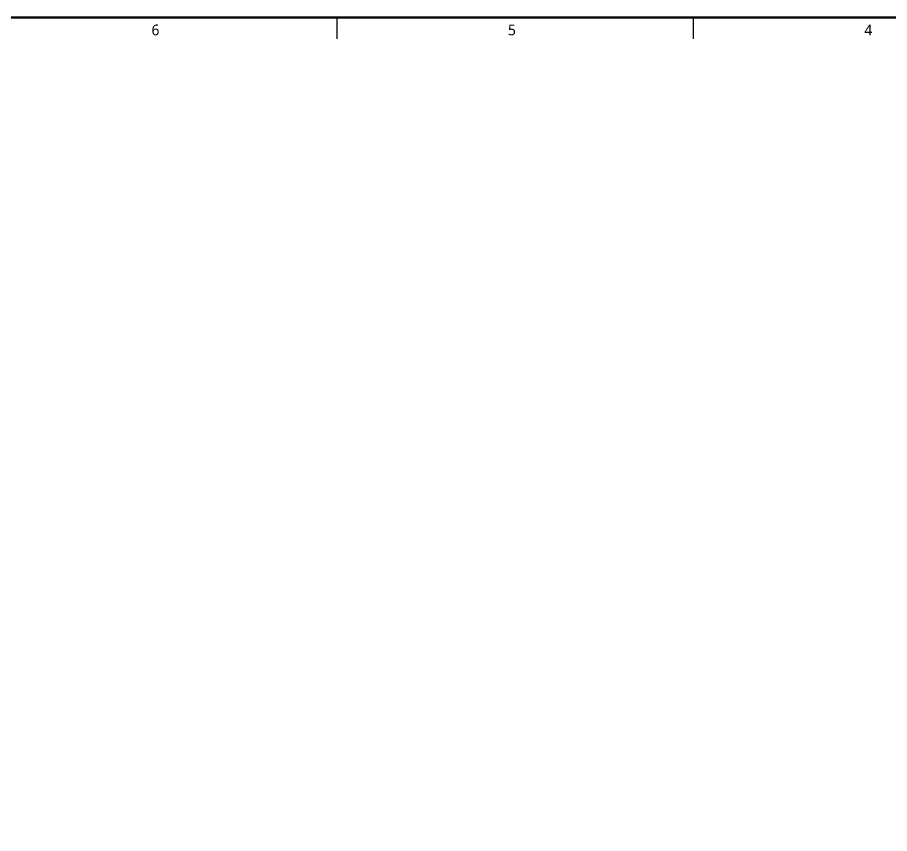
# Model space of a CAD drawing. Header units: metres. Extents: x -7 to 410, y 10 to 287.
# Drawn here: x 115.2 to 237.5, y 172.5 to 287 of the extents above; entities that cross this region are included whole.
import ezdxf

# ---------------------------------------------------------------- set-up
doc = ezdxf.new("R2010")
doc.units = ezdxf.units.M
doc.layers.add('BORDER', color=7, linetype='Continuous')
doc.styles.add('CHINESE', font='msjh.ttc')

msp = doc.modelspace()

# ---------------------------------------------------------------- linework, layer by layer
at = {"layer": 'BORDER'}
for p, q in [((160, 287), (160, 284)), ((210, 287), (210, 284))]:
    msp.add_line(p, q, dxfattribs=at)
at = {"layer": 'BORDER', "lineweight": 50}
msp.add_lwpolyline([(10, 10), (410, 10), (410, 287), (10, 287)], close=True, dxfattribs=at)

# ---------------------------------------------------------------- texts
at = {"layer": 'BORDER', "style": 'CHINESE'}
for s, p in [('6', (134, 284.5)), ('5', (184, 284.5)), ('4', (234, 284.5))]:
    msp.add_text(s, height=1.5, dxfattribs=at).set_placement(p)

doc.saveas('drawing.dxf')
